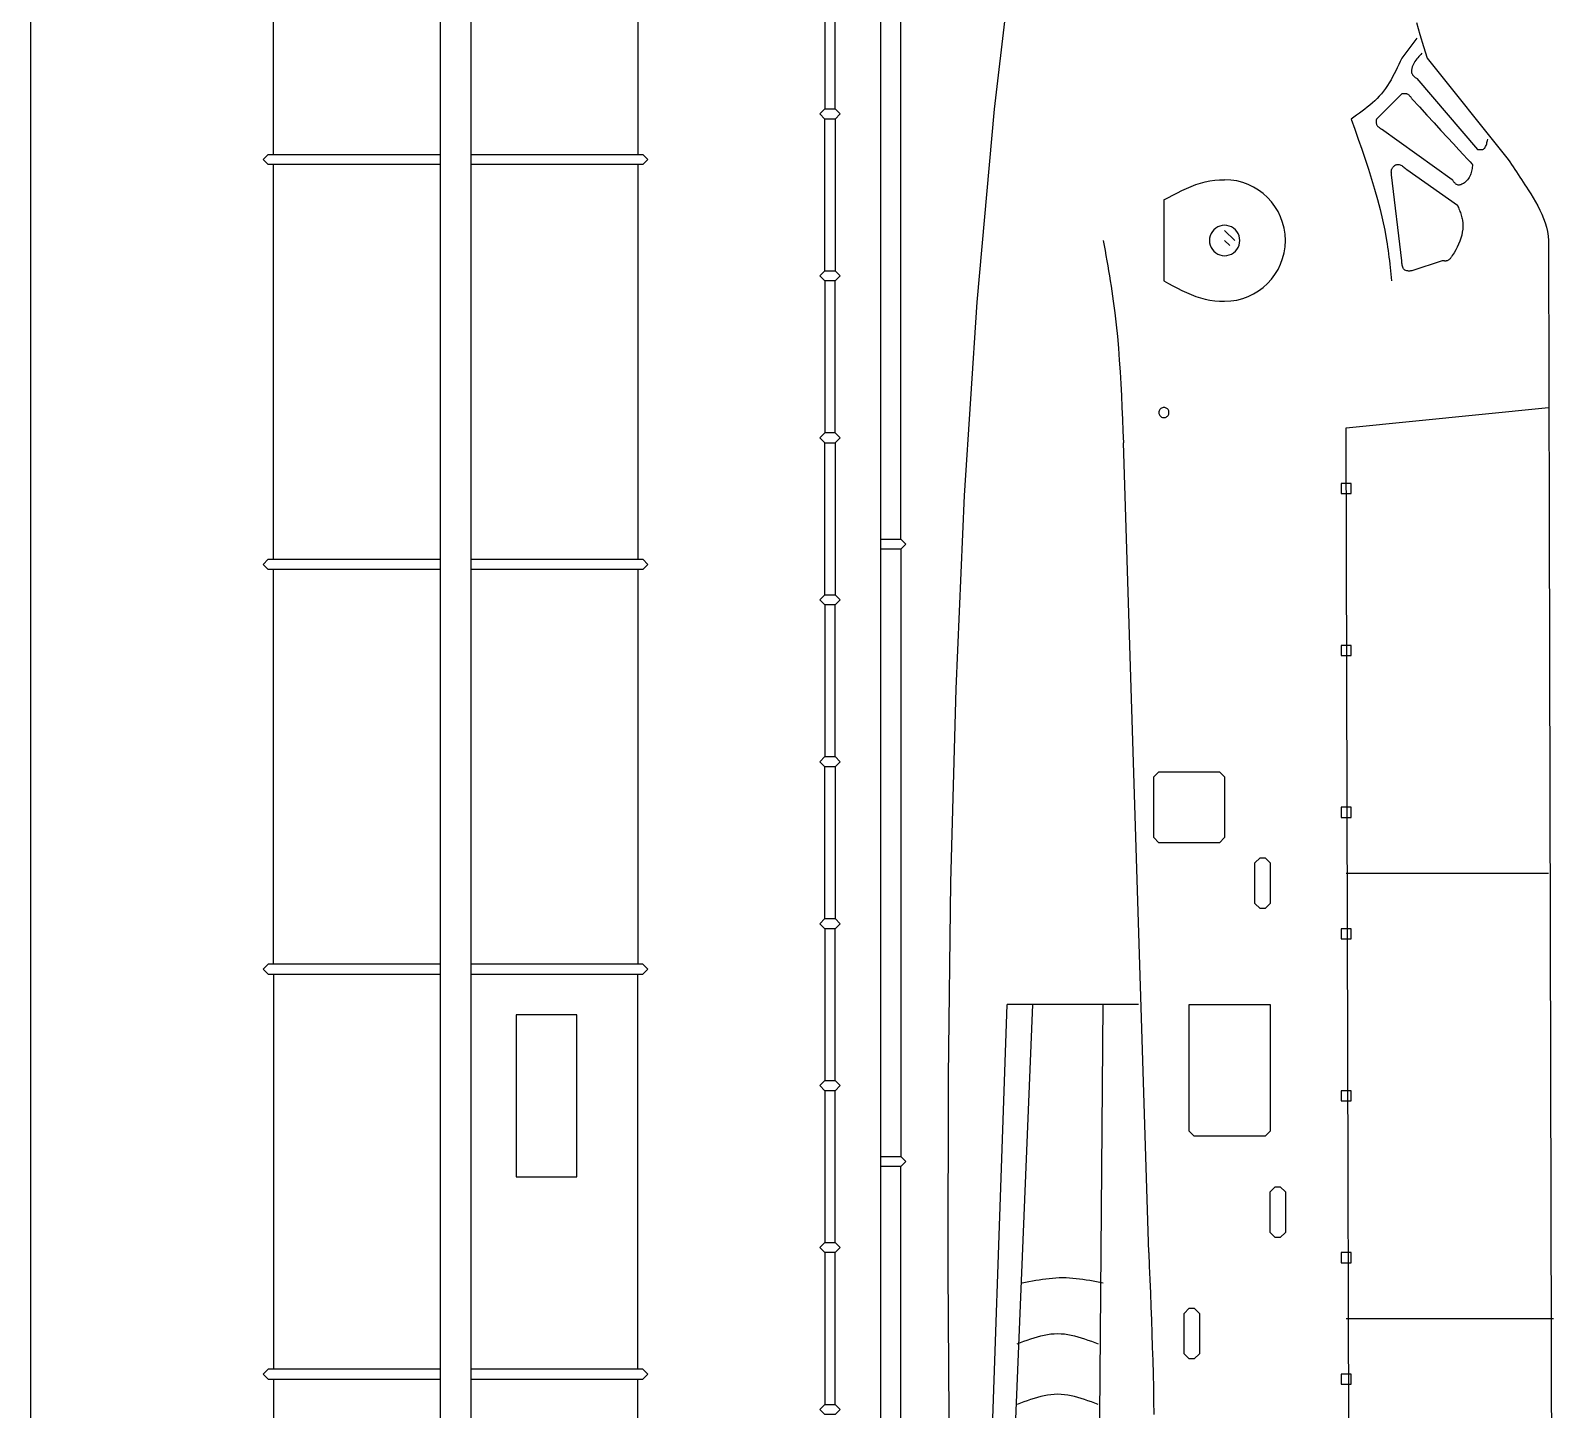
# Model space of a CAD drawing. Extents: x 15.5 to 22.4, y 3.8 to 19.9.
# Drawn here: x 15.528 to 20, y 9.628 to 13.677 of the extents above; entities that cross this region are included whole.
import ezdxf

# ---------------------------------------------------------------- set-up
doc = ezdxf.new("R2010")
doc.units = 0
doc.header["$MEASUREMENT"] = 0
doc.layers.add('LAYER1', color=7, linetype='CONTINUOUS')

msp = doc.modelspace()

# ---------------------------------------------------------------- linework, layer by layer
at = {"layer": 'LAYER1', "color": 7, "linetype": 'Continuous'}
for points in [[(16.7313, 10.8168), (16.7313, 14.6795)], [(16.8204, 14.6795), (16.8204, 10.8168)], [(16.241, 13.3127), (16.241, 14.4715)], [(17.3107, 14.4715), (17.3107, 13.3127)], [(15.5278, 14.0407), (15.5278, 8.4545)], [(18.0238, 14.0407), (18.0238, 8.4545)], [(18.226, 9.4679), (18.2224, 10.0371), (18.2232, 10.6062), (18.2302, 11.1751), (18.2454, 11.7435), (18.2706, 12.3115), (18.3077, 12.8788), (18.3585, 13.4453), (18.4249, 14.011)], [(18.0832, 12.1836), (18.0832, 13.9664)], [(17.8604, 13.8921), (17.8604, 13.4464), (17.8901, 13.4464), (17.9049, 13.4316), (17.8901, 13.4167), (17.8604, 13.4167), (17.8455, 13.4316), (17.8604, 13.4464)], [(17.8901, 13.4464), (17.8901, 13.8921)], [(19.5971, 13.6999), (19.6076, 13.6649), (19.618, 13.63), (19.6284, 13.595)], [(19.5986, 13.6544), (19.5541, 13.595)], [(19.5541, 13.595), (19.5498, 13.5858), (19.5455, 13.5766), (19.5411, 13.5674), (19.5367, 13.5583), (19.5321, 13.5493), (19.5274, 13.5404), (19.5226, 13.5317), (19.5175, 13.5231), (19.5122, 13.5147), (19.5066, 13.5066), (19.5008, 13.4987), (19.4946, 13.491), (19.4883, 13.4839), (19.4817, 13.477), (19.4749, 13.4703), (19.4678, 13.4638), (19.4605, 13.4576), (19.453, 13.4514), (19.4453, 13.4454), (19.4375, 13.4396), (19.4296, 13.4338), (19.4216, 13.428), (19.4136, 13.4224), (19.4055, 13.4167)], [(19.6135, 13.6099), (19.6103, 13.6065), (19.6071, 13.6032), (19.604, 13.5999), (19.601, 13.5964), (19.5981, 13.593), (19.5953, 13.5894), (19.5928, 13.5857), (19.5904, 13.5819), (19.5883, 13.578), (19.5865, 13.5739), (19.585, 13.5697), (19.5838, 13.5653), (19.5835, 13.564), (19.5833, 13.5627), (19.5831, 13.5614), (19.5829, 13.5602), (19.5828, 13.5589), (19.5828, 13.5576), (19.5828, 13.5564), (19.5828, 13.5551), (19.5829, 13.5539), (19.5831, 13.5527), (19.5834, 13.5515), (19.5838, 13.5504), (19.5844, 13.5489), (19.5852, 13.5474), (19.5861, 13.5461), (19.5872, 13.5447), (19.5884, 13.5435), (19.5897, 13.5423), (19.591, 13.5411), (19.5925, 13.5399), (19.594, 13.5388), (19.5955, 13.5377), (19.597, 13.5366), (19.5986, 13.5356)], [(19.6284, 13.595), (19.8661, 13.2979)], [(19.5986, 13.5356), (19.7769, 13.3276)], [(19.5541, 13.491), (19.4798, 13.4167)], [(19.5541, 13.491), (19.5554, 13.4912), (19.5567, 13.4914), (19.558, 13.4915), (19.5593, 13.4917), (19.5606, 13.4918), (19.5618, 13.4918), (19.5631, 13.4919), (19.5643, 13.4918), (19.5655, 13.4917), (19.5667, 13.4916), (19.5678, 13.4913), (19.5689, 13.491), (19.5704, 13.4904), (19.5718, 13.4896), (19.5732, 13.4887), (19.5745, 13.4877), (19.5758, 13.4865), (19.577, 13.4852), (19.5782, 13.4838), (19.5794, 13.4824), (19.5805, 13.4809), (19.5816, 13.4793), (19.5827, 13.4777), (19.5838, 13.4761)], [(19.5838, 13.4761), (19.6059, 13.4521), (19.6278, 13.4285), (19.649, 13.4054), (19.6693, 13.3834), (19.6884, 13.3628), (19.706, 13.3437), (19.7217, 13.3267), (19.7353, 13.312), (19.7464, 13.2999), (19.7548, 13.2909), (19.7601, 13.2851), (19.7621, 13.283), (19.7621, 13.283), (19.7621, 13.283), (19.7621, 13.283), (19.7621, 13.283), (19.7621, 13.283), (19.7621, 13.283), (19.7621, 13.283), (19.7621, 13.283), (19.7621, 13.283), (19.7621, 13.283), (19.7621, 13.283), (19.7621, 13.283)], [(17.8901, 13.4167), (17.8901, 12.971), (17.9049, 12.9561), (17.8901, 12.9413), (17.8752, 12.9413), (17.8604, 12.9413), (17.8455, 12.9561), (17.8604, 12.971), (17.8901, 12.971)], [(17.8604, 12.971), (17.8604, 13.4167)], [(19.4055, 13.4167), (19.416, 13.3874), (19.4264, 13.358), (19.4366, 13.3286), (19.4467, 13.2992), (19.4564, 13.2697), (19.4657, 13.2401), (19.4746, 13.2105), (19.4829, 13.1807), (19.4907, 13.1508), (19.4977, 13.1207), (19.504, 13.0905), (19.5095, 13.0601), (19.5111, 13.0503), (19.5126, 13.0404), (19.514, 13.0306), (19.5153, 13.0207), (19.5166, 13.0108), (19.5178, 13.0009), (19.519, 12.991), (19.5201, 12.981), (19.5212, 12.9711), (19.5223, 12.9612), (19.5233, 12.9512), (19.5244, 12.9413)], [(19.4798, 13.4167), (19.4796, 13.4154), (19.4794, 13.4141), (19.4793, 13.4128), (19.4791, 13.4115), (19.479, 13.4102), (19.479, 13.409), (19.4789, 13.4077), (19.479, 13.4065), (19.4791, 13.4053), (19.4792, 13.4041), (19.4795, 13.403), (19.4798, 13.4019), (19.4804, 13.4004), (19.4811, 13.3989), (19.4821, 13.3976), (19.4831, 13.3962), (19.4843, 13.395), (19.4856, 13.3938), (19.4869, 13.3926), (19.4884, 13.3914), (19.4899, 13.3903), (19.4914, 13.3892), (19.493, 13.3881), (19.4946, 13.387)], [(19.7026, 13.2384), (19.4946, 13.387)], [(19.7769, 13.3276), (19.7783, 13.3274), (19.7796, 13.3272), (19.7809, 13.3271), (19.7822, 13.327), (19.7835, 13.3269), (19.7848, 13.3268), (19.7861, 13.3268), (19.7873, 13.3268), (19.7885, 13.3269), (19.7896, 13.327), (19.7907, 13.3273), (19.7918, 13.3276), (19.7939, 13.3285), (19.7959, 13.3299), (19.7976, 13.3316), (19.7991, 13.3337), (19.8004, 13.336), (19.8016, 13.3386), (19.8026, 13.3414), (19.8035, 13.3443), (19.8044, 13.3474), (19.8052, 13.3507), (19.8059, 13.354), (19.8066, 13.3573)], [(16.7313, 13.283), (16.2261, 13.283), (16.2113, 13.2979), (16.2261, 13.3127), (16.7313, 13.3127)], [(16.241, 12.1241), (16.241, 13.283)], [(16.8204, 13.3127), (17.3255, 13.3127), (17.3404, 13.2979), (17.3255, 13.283), (16.8204, 13.283)], [(17.3107, 13.283), (17.3107, 12.1241)], [(19.5244, 13.2533), (19.5242, 13.2545), (19.524, 13.2558), (19.5238, 13.257), (19.5237, 13.2583), (19.5236, 13.2595), (19.5235, 13.2608), (19.5235, 13.262), (19.5236, 13.2633), (19.5236, 13.2645), (19.5238, 13.2657), (19.524, 13.2669), (19.5244, 13.2681), (19.525, 13.2698), (19.5257, 13.2715), (19.5267, 13.2731), (19.5277, 13.2746), (19.5289, 13.2761), (19.5302, 13.2775), (19.5315, 13.2787), (19.533, 13.2799), (19.5345, 13.2809), (19.536, 13.2818), (19.5376, 13.2825), (19.5392, 13.283), (19.5417, 13.2835), (19.5442, 13.2835), (19.5467, 13.2831), (19.5492, 13.2823), (19.5517, 13.2813), (19.5541, 13.2799), (19.5566, 13.2783), (19.5591, 13.2765), (19.5615, 13.2746), (19.564, 13.2725), (19.5665, 13.2703), (19.5689, 13.2681)], [(19.7621, 13.283), (19.7616, 13.2791), (19.7611, 13.2752), (19.7605, 13.2714), (19.7599, 13.2675), (19.7591, 13.2637), (19.7581, 13.2599), (19.757, 13.2562), (19.7556, 13.2525), (19.754, 13.2489), (19.7521, 13.2453), (19.7498, 13.2418), (19.7472, 13.2384), (19.7451, 13.2361), (19.7429, 13.2338), (19.7405, 13.2317), (19.738, 13.2297), (19.7355, 13.2279), (19.7329, 13.2263), (19.7302, 13.225), (19.7276, 13.224), (19.7249, 13.2233), (19.7224, 13.223), (19.7199, 13.223), (19.7175, 13.2236), (19.7161, 13.2241), (19.7147, 13.2249), (19.7133, 13.2258), (19.712, 13.2268), (19.7108, 13.228), (19.7096, 13.2293), (19.7084, 13.2307), (19.7072, 13.2321), (19.706, 13.2336), (19.7049, 13.2352), (19.7037, 13.2368), (19.7026, 13.2384)], [(19.8661, 13.2979), (19.871, 13.2906), (19.876, 13.2833), (19.881, 13.276), (19.886, 13.2686), (19.8909, 13.2613), (19.8959, 13.2539), (19.9009, 13.2465), (19.9058, 13.239), (19.9107, 13.2315), (19.9157, 13.224), (19.9206, 13.2164), (19.9255, 13.2087), (19.9328, 13.1972), (19.9399, 13.1854), (19.9469, 13.1736), (19.9535, 13.1616), (19.9598, 13.1494), (19.9655, 13.1371), (19.9707, 13.1247), (19.9753, 13.1121), (19.979, 13.0993), (19.982, 13.0864), (19.9839, 13.0733), (19.9849, 13.0601), (19.9849, 13.0589), (19.985, 13.0577), (19.985, 13.0564), (19.985, 13.0552), (19.985, 13.054), (19.985, 13.0527), (19.985, 13.0515), (19.985, 13.0502), (19.985, 13.049), (19.9849, 13.0478), (19.9849, 13.0465), (19.9849, 13.0453)], [(18.8558, 13.179), (18.869, 13.1862), (18.8822, 13.1933), (18.8955, 13.2003), (18.9088, 13.2069), (18.9222, 13.2132), (18.9357, 13.219), (18.9493, 13.2242), (18.963, 13.2288), (18.9768, 13.2326), (18.9907, 13.2355), (19.0049, 13.2375), (19.0192, 13.2384), (19.0204, 13.2385), (19.0217, 13.2385), (19.0229, 13.2385), (19.0242, 13.2385), (19.0254, 13.2385), (19.0266, 13.2385), (19.0279, 13.2385), (19.0291, 13.2385), (19.0303, 13.2385), (19.0316, 13.2385), (19.0328, 13.2384), (19.0341, 13.2384)], [(19.5541, 13.0007), (19.5244, 13.2533)], [(19.5689, 13.2681), (19.7175, 13.1641)], [(18.8558, 13.179), (18.8558, 12.9413)], [(19.7175, 13.1641), (19.719, 13.1604), (19.7206, 13.1567), (19.7221, 13.1531), (19.7235, 13.1494), (19.725, 13.1457), (19.7263, 13.142), (19.7276, 13.1382), (19.7288, 13.1345), (19.7299, 13.1308), (19.7308, 13.1271), (19.7317, 13.1233), (19.7324, 13.1196), (19.7334, 13.1109), (19.7336, 13.1022), (19.7332, 13.0934), (19.732, 13.0846), (19.7302, 13.0758), (19.7277, 13.0671), (19.7247, 13.0583), (19.7212, 13.0496), (19.7172, 13.041), (19.7127, 13.0324), (19.7078, 13.024), (19.7026, 13.0156), (19.7016, 13.014), (19.7005, 13.0124), (19.6994, 13.0108), (19.6983, 13.0093), (19.6971, 13.0079), (19.6959, 13.0065), (19.6947, 13.0052), (19.6934, 13.004), (19.6921, 13.003), (19.6907, 13.0021), (19.6893, 13.0013), (19.6878, 13.0007), (19.6867, 13.0004), (19.6855, 13.0002), (19.6843, 13), (19.6831, 12.9999), (19.6819, 12.9999), (19.6807, 12.9999), (19.6794, 13), (19.6781, 13.0001), (19.6768, 13.0002), (19.6755, 13.0004), (19.6742, 13.0005), (19.6729, 13.0007)], [(19.0341, 13.1047), (19.0271, 13.1042), (19.0203, 13.1025), (19.0138, 13.0999), (19.0079, 13.0962), (19.0026, 13.0917), (18.998, 13.0863), (18.9944, 13.0804), (18.9917, 13.0739), (18.9901, 13.0671), (18.9895, 13.0601), (18.9901, 13.0532), (18.9917, 13.0464), (18.9944, 13.0399), (18.998, 13.0339), (19.0026, 13.0286), (19.0079, 13.0241), (19.0138, 13.0204), (19.0203, 13.0177), (19.0271, 13.0161), (19.0341, 13.0155), (19.041, 13.0161), (19.0478, 13.0177), (19.0543, 13.0204), (19.0603, 13.0241), (19.0656, 13.0286), (19.0701, 13.0339), (19.0738, 13.0399), (19.0764, 13.0464), (19.0781, 13.0532), (19.0786, 13.0601), (19.0781, 13.0671), (19.0764, 13.0739), (19.0738, 13.0804), (19.0701, 13.0863), (19.0656, 13.0917), (19.0603, 13.0962), (19.0543, 13.0999), (19.0478, 13.1025), (19.041, 13.1042), (19.0341, 13.1047)], [(18.6775, 13.0601), (18.6802, 13.0453), (18.6829, 13.0305), (18.6855, 13.0156), (18.6882, 13.0008), (18.6908, 12.986), (18.6933, 12.9711), (18.6958, 12.9563), (18.6983, 12.9414), (18.7006, 12.9265), (18.7029, 12.9117), (18.7051, 12.8968), (18.7072, 12.8819), (18.7117, 12.8474), (18.7156, 12.813), (18.7191, 12.7784), (18.7221, 12.7438), (18.7248, 12.7092), (18.7272, 12.6745), (18.7292, 12.6398), (18.731, 12.605), (18.7327, 12.5703), (18.7342, 12.5355), (18.7356, 12.5007), (18.7369, 12.4659)], [(19.0341, 13.0899), (19.0638, 13.0601)], [(19.0341, 13.0601), (19.0489, 13.0453)], [(19.9849, 13.0453), (19.9998, 6.9985)], [(19.5838, 12.971), (19.5838, 12.971), (19.5838, 12.971), (19.5838, 12.971), (19.5838, 12.971), (19.5838, 12.971), (19.5839, 12.971), (19.5839, 12.971), (19.5839, 12.971), (19.5838, 12.971), (19.5838, 12.971), (19.5838, 12.971), (19.5838, 12.971), (19.5834, 12.971), (19.5828, 12.9709), (19.5819, 12.9708), (19.5808, 12.9707), (19.5796, 12.9706), (19.5782, 12.9705), (19.5767, 12.9705), (19.5751, 12.9705), (19.5735, 12.9705), (19.572, 12.9706), (19.5704, 12.9708), (19.5689, 12.971), (19.5659, 12.9719), (19.5634, 12.9732), (19.5613, 12.9748), (19.5595, 12.9769), (19.5581, 12.9792), (19.557, 12.9818), (19.5561, 12.9846), (19.5555, 12.9876), (19.555, 12.9907), (19.5546, 12.994), (19.5543, 12.9973), (19.5541, 13.0007)], [(19.6729, 13.0007), (19.5838, 12.971)], [(17.8604, 12.9413), (17.8604, 12.4956), (17.8455, 12.4807), (17.8604, 12.4659), (17.8901, 12.4659), (17.9049, 12.4807), (17.8901, 12.4956), (17.8604, 12.4956)], [(17.8901, 12.4956), (17.8901, 12.9413)], [(18.8558, 12.9413), (18.869, 12.9341), (18.8822, 12.9269), (18.8955, 12.92), (18.9088, 12.9134), (18.9222, 12.9071), (18.9357, 12.9013), (18.9493, 12.8961), (18.963, 12.8915), (18.9768, 12.8878), (18.9907, 12.8848), (19.0049, 12.8828), (19.0192, 12.8819), (19.0204, 12.8818), (19.0217, 12.8818), (19.0229, 12.8818), (19.0242, 12.8818), (19.0254, 12.8818), (19.0266, 12.8818), (19.0279, 12.8818), (19.0291, 12.8818), (19.0303, 12.8818), (19.0316, 12.8818), (19.0328, 12.8819), (19.0341, 12.8819)], [(18.8558, 12.5401), (18.8581, 12.5403), (18.8604, 12.5409), (18.8625, 12.5418), (18.8645, 12.543), (18.8663, 12.5445), (18.8678, 12.5463), (18.869, 12.5483), (18.8699, 12.5504), (18.8704, 12.5527), (18.8706, 12.555), (18.8704, 12.5574), (18.8699, 12.5596), (18.869, 12.5618), (18.8678, 12.5638), (18.8663, 12.5656), (18.8645, 12.5671), (18.8625, 12.5683), (18.8604, 12.5692), (18.8581, 12.5697), (18.8558, 12.5699), (18.8535, 12.5697), (18.8512, 12.5692), (18.849, 12.5683), (18.847, 12.5671), (18.8453, 12.5656), (18.8438, 12.5638), (18.8425, 12.5618), (18.8416, 12.5596), (18.8411, 12.5574), (18.8409, 12.555), (18.8411, 12.5527), (18.8416, 12.5504), (18.8425, 12.5483), (18.8438, 12.5463), (18.8453, 12.5445), (18.847, 12.543), (18.849, 12.5418), (18.8512, 12.5409), (18.8535, 12.5403), (18.8558, 12.5401)], [(19.4055, 7.0134), (19.3906, 12.5104), (19.9849, 12.5699)], [(17.8901, 12.4659), (17.8901, 12.0202), (17.9049, 12.0053), (17.8901, 11.9904), (17.8604, 11.9904), (17.8455, 12.0053), (17.8604, 12.0202), (17.8901, 12.0202)], [(17.8604, 12.0202), (17.8604, 12.4659)], [(18.8112, 10.0888), (18.7369, 12.4659)], [(19.4055, 12.3173), (19.4055, 12.347), (19.3758, 12.347), (19.3758, 12.3173), (19.4055, 12.3173)], [(18.0238, 12.1836), (18.0832, 12.1836), (18.0981, 12.1687), (18.0832, 12.1539), (18.0238, 12.1539)], [(16.7313, 12.0944), (16.2261, 12.0944), (16.2113, 12.1093), (16.2261, 12.1241), (16.7313, 12.1241)], [(16.8204, 12.1241), (17.3255, 12.1241), (17.3404, 12.1093), (17.3255, 12.0944), (16.8353, 12.0944), (16.8204, 12.0944)], [(18.0832, 12.1539), (18.0832, 10.371), (18.0981, 10.3562), (18.0832, 10.3413), (18.0238, 10.3413)], [(16.241, 10.9356), (16.241, 12.0944)], [(17.3107, 12.0944), (17.3107, 10.9356)], [(17.8604, 11.9904), (17.8604, 11.5448), (17.8901, 11.5448), (17.9049, 11.5299), (17.8901, 11.515), (17.8604, 11.515), (17.8455, 11.5299), (17.8604, 11.5448)], [(17.8901, 11.5448), (17.8901, 11.9904)], [(19.4055, 11.8419), (19.4055, 11.8716), (19.3758, 11.8716), (19.3758, 11.8419), (19.4055, 11.8419)], [(17.8901, 11.515), (17.8901, 11.0693), (17.9049, 11.0545), (17.8901, 11.0396), (17.8604, 11.0396), (17.8455, 11.0545), (17.8604, 11.0693), (17.8901, 11.0693)], [(17.8604, 11.0693), (17.8604, 11.515)], [(19.0341, 11.307), (19.0192, 11.2922), (18.8409, 11.2922), (18.8261, 11.307), (18.8261, 11.4853), (18.8409, 11.5002), (19.0192, 11.5002), (19.0341, 11.4853), (19.0341, 11.307)], [(19.4055, 11.3665), (19.4055, 11.3962), (19.3758, 11.3962), (19.3758, 11.3665), (19.4055, 11.3665)], [(19.1678, 11.2328), (19.1678, 11.1139), (19.1529, 11.099), (19.1381, 11.099), (19.1232, 11.1139), (19.1232, 11.2328), (19.1381, 11.2476), (19.1529, 11.2476), (19.1678, 11.2328)], [(19.3906, 11.203), (19.9849, 11.203)], [(17.8604, 11.0396), (17.8604, 10.5939), (17.8901, 10.5939), (17.9049, 10.579), (17.8901, 10.5642), (17.8604, 10.5642), (17.8455, 10.579), (17.8604, 10.5939)], [(17.8901, 10.5939), (17.8901, 11.0396)], [(19.4055, 11.0099), (19.4055, 11.0396), (19.3758, 11.0396), (19.3758, 11.0099), (19.4055, 11.0099)], [(16.7313, 10.9356), (16.2261, 10.9356), (16.2113, 10.9208), (16.2261, 10.9059), (16.7313, 10.9059)], [(16.8204, 10.9059), (17.3255, 10.9059), (17.3404, 10.9208), (17.3255, 10.9356), (16.8204, 10.9356)], [(16.241, 10.9059), (16.241, 9.747)], [(17.3107, 9.747), (17.3107, 10.9059)], [(16.7313, 7.3699), (16.7313, 10.8168)], [(16.8204, 10.8168), (16.8204, 7.3699)], [(17.1324, 10.787), (16.9541, 10.787), (16.9541, 10.3116), (17.1324, 10.3116), (17.1324, 10.787)], [(18.3358, 9.0934), (18.3952, 10.8168)], [(18.7815, 10.8168), (18.3952, 10.8168)], [(18.4695, 10.8168), (18.3952, 9.0042)], [(18.6626, 9.0042), (18.6775, 10.8168)], [(18.9301, 10.8168), (19.1678, 10.8168), (19.1678, 10.4453), (19.1529, 10.4305), (18.9449, 10.4305), (18.9301, 10.4453), (18.9301, 10.8168)], [(17.8604, 10.5642), (17.8604, 10.1185), (17.8901, 10.1185), (17.9049, 10.1036), (17.8901, 10.0888), (17.8604, 10.0888), (17.8455, 10.1036), (17.8604, 10.1185)], [(17.8901, 10.1185), (17.8901, 10.5642)], [(19.4055, 10.5345), (19.4055, 10.5642), (19.3758, 10.5642), (19.3758, 10.5345), (19.4055, 10.5345)], [(18.0238, 10.371), (18.0832, 10.371)], [(18.0832, 7.9048), (18.0832, 10.3413)], [(19.2124, 10.1482), (19.1975, 10.1333), (19.1826, 10.1333), (19.1678, 10.1482), (19.1678, 10.267), (19.1826, 10.2819), (19.1975, 10.2819), (19.2124, 10.267), (19.2124, 10.1482)], [(17.8604, 10.0888), (17.8604, 9.643), (17.8901, 9.643), (17.9049, 9.6282), (17.8901, 9.6133), (17.8604, 9.6133), (17.8455, 9.6282), (17.8604, 9.643)], [(17.8901, 9.643), (17.8901, 10.0888)], [(18.8112, 10.0888), (18.8128, 10.0492), (18.8144, 10.0095), (18.816, 9.9699), (18.8175, 9.9303), (18.819, 9.8907), (18.8203, 9.8511), (18.8216, 9.8115), (18.8228, 9.7718), (18.8238, 9.7322), (18.8248, 9.6926), (18.8255, 9.653), (18.8261, 9.6133)], [(19.4055, 10.059), (19.4055, 10.0888), (19.3758, 10.0888), (19.3758, 10.059), (19.4055, 10.059)], [(18.6775, 9.9996), (18.6676, 10.0015), (18.6577, 10.0033), (18.6478, 10.0051), (18.6379, 10.0068), (18.628, 10.0084), (18.6181, 10.0098), (18.6082, 10.0112), (18.5983, 10.0123), (18.5884, 10.0132), (18.5785, 10.0139), (18.5685, 10.0143), (18.5586, 10.0145), (18.5487, 10.0143), (18.5388, 10.0139), (18.5289, 10.0132), (18.519, 10.0123), (18.5091, 10.0112), (18.4992, 10.0098), (18.4893, 10.0084), (18.4794, 10.0068), (18.4695, 10.0051), (18.4596, 10.0033), (18.4497, 10.0015), (18.4398, 9.9996)], [(18.9152, 9.9105), (18.9301, 9.9253), (18.9449, 9.9253), (18.9598, 9.9105), (18.9598, 9.7916), (18.9449, 9.7768), (18.9301, 9.7768), (18.9152, 9.7916), (18.9152, 9.9105)], [(19.3906, 9.8956), (19.9998, 9.8956)], [(18.4249, 9.8213), (18.4348, 9.825), (18.4447, 9.8287), (18.4546, 9.8322), (18.4646, 9.8356), (18.4745, 9.8388), (18.4844, 9.8418), (18.4943, 9.8444), (18.5042, 9.8466), (18.5141, 9.8485), (18.524, 9.8499), (18.5339, 9.8507), (18.5438, 9.851), (18.5537, 9.8507), (18.5636, 9.8499), (18.5735, 9.8485), (18.5834, 9.8466), (18.5933, 9.8444), (18.6032, 9.8418), (18.6131, 9.8388), (18.623, 9.8356), (18.6329, 9.8322), (18.6428, 9.8287), (18.6527, 9.825), (18.6626, 9.8213)], [(16.7313, 9.747), (16.2261, 9.747), (16.2113, 9.7322), (16.2261, 9.7173), (16.7313, 9.7173)], [(16.241, 9.7173), (16.241, 8.5585)], [(16.8204, 9.7173), (17.3255, 9.7173), (17.3404, 9.7322), (17.3255, 9.747), (16.8204, 9.747)], [(17.3107, 8.5585), (17.3107, 9.7173)], [(19.4055, 9.7025), (19.4055, 9.7322), (19.3758, 9.7322), (19.3758, 9.7025), (19.4055, 9.7025)], [(18.6626, 9.643), (18.6527, 9.6468), (18.6428, 9.6504), (18.6329, 9.654), (18.623, 9.6574), (18.6131, 9.6606), (18.6032, 9.6635), (18.5933, 9.6661), (18.5834, 9.6684), (18.5735, 9.6702), (18.5636, 9.6716), (18.5537, 9.6725), (18.5438, 9.6728), (18.5339, 9.6725), (18.524, 9.6716), (18.5141, 9.6702), (18.5042, 9.6684), (18.4943, 9.6661), (18.4844, 9.6635), (18.4745, 9.6606), (18.4645, 9.6574), (18.4546, 9.654), (18.4447, 9.6504), (18.4348, 9.6468), (18.4249, 9.643)]]:
    msp.add_lwpolyline(points, dxfattribs=at)
msp.add_arc((19.0341, 13.0601), 0.1783, 270, 90, dxfattribs=at)

doc.saveas('drawing.dxf')
